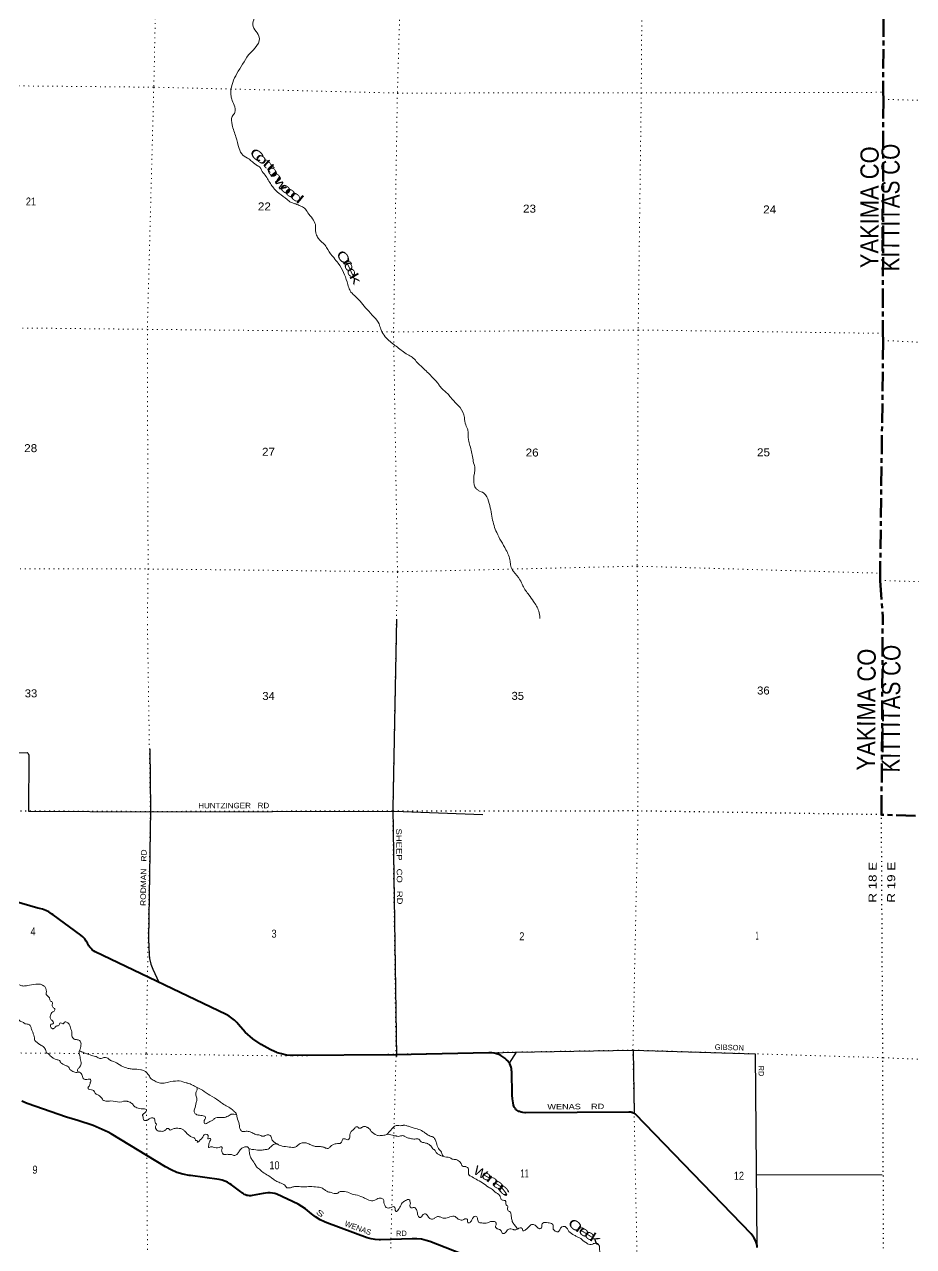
# Model space of a CAD drawing. Header units: feet. Extents: x -6 to 252658, y -374658 to -170635.
# Drawn here: x 104914 to 124427, y -288362 to -261526 of the extents above; entities that cross this region are included whole.
import ezdxf
from ezdxf.enums import TextEntityAlignment as Align

# ---------------------------------------------------------------- set-up
doc = ezdxf.new("R2010")
doc.units = ezdxf.units.FT
doc.header["$LTSCALE"] = 70
doc.linetypes.add('DOTTED', pattern=[1.5, 0.3, -1.2])
doc.linetypes.add('LONG_DASH_SHORT_DASH', pattern=[9.9, 6, -1.2, 1.5, -1.2])
for name, color, linetype, lineweight in [('11', 7, 'LONG_DASH_SHORT_DASH', 60), ('26', 7, 'Continuous', 40), ('27', 7, 'Continuous', 13), ('29', 7, 'Continuous', 25), ('30', 7, 'Continuous', 13), ('39', 7, 'Continuous', 13), ('6', 7, 'DOTTED', 25), ('7', 7, 'DOTTED', 13)]:
    doc.layers.add(name, color=color, linetype=linetype, lineweight=lineweight)
doc.layers.add('12', color=7, linetype='Continuous')
doc.layers.add('41', color=7, linetype='Continuous')

msp = doc.modelspace()

# ---------------------------------------------------------------- linework, layer by layer
at = {"layer": '11'}
for p, q in [((123722.97, -278867.11), (123750.59, -274532.55)), ((125851.92, -278960.85), (123724.54, -278878.99))]:
    msp.add_line(p, q, dxfattribs=at)
msp.add_lwpolyline([(123710.77, -247105.16), (123732.91, -252368.94), (123730.72, -252608.14), (123776.18, -257687.4), (123782.1, -257913.73), (123761.01, -263016.83), (123764.35, -263169.69), (123752.49, -268310.19), (123759.82, -268465.14), (123694.22, -273576.49), (123693.45, -273735.31), (123750.59, -274532.55)], dxfattribs=at)
at = {"layer": '26'}
for points in [[(105509.42, -281053.54), (105447.54, -281014.04), (105381.86, -280981.23), (105313.12, -280955.46), (105242.06, -280937.02), (105207.24, -280929.31), (104859.73, -280831.13), (104787.08, -280807.36), (104507.03, -280694.92), (104240.26, -280553.82), (103989.71, -280385.61), (103819.05, -280244.65), (103645.72, -280069.79), (103491.62, -279877.77), (102115.97, -277767.16), (101883.03, -277457.23), (101618.97, -277173.35), (101423.03, -276996.73), (100137.86, -275756.69), (99535.95, -275076.32), (99404.57, -274913.71), (99290.9, -274738.27), (99243.9, -274652.04)], [(120998.31, -288384.4), (120991.14, -288339.79), (120976.8, -288284.32), (120956.73, -288230.65), (120931.17, -288179.37), (120900.39, -288131.04), (120864.72, -288086.2), (118323.34, -285456.87), (118317.33, -285452.08), (118299.58, -285439.9), (118280.65, -285429.65), (118260.75, -285421.43), (118240.1, -285415.33), (118218.93, -285411.43), (118197.46, -285409.76), (118175.94, -285410.34), (115913.87, -285425.45), (115892.58, -285424.53), (115853.63, -285419.69), (115815.41, -285410.81), (115778.32, -285397.97), (115767.78, -285393.04), (115742.74, -285381.31), (115717.78, -285363.95), (115717.71, -285363.9), (115701.96, -285349.64), (115687.78, -285333.82), (115675.33, -285316.6), (115664.75, -285298.17), (115656.16, -285278.74), (115649.64, -285258.52), (115636.48, -285206.93), (115622.17, -285121.15), (115616.9, -285034.34), (115607.4, -284513.98), (115606.77, -284499.71), (115602.33, -284461.56), (115593.93, -284424.08), (115581.65, -284387.68), (115565.64, -284352.77), (115546.07, -284319.72), (115523.15, -284288.89), (115520.16, -284285.64), (115497.07, -284260.57), (115472.13, -284237.51), (115458.29, -284224.71), (115415.91, -284193.05), (115370.45, -284165.99), (115322.42, -284143.83), (115272.33, -284126.82), (115220.73, -284115.13), (115168.2, -284108.9), (115115.31, -284108.19), (115102.49, -284108.86), (113057.95, -284150.88), (110793.52, -284169.46), (110781.72, -284168.89), (110667.21, -284156.8), (110554.6, -284132.8), (110470.11, -284105.31), (110445.19, -284097.2), (110420.11, -284086), (110308.25, -284036.07), (110112.82, -283927.45), (109929.82, -283798.99), (109761.25, -283652.11), (109608.95, -283488.42), (109573.32, -283443.43), (109522.98, -283390.84), (109467.41, -283343.8), (109407.24, -283302.82), (109343.11, -283268.36), (106467.87, -281889.75), (106464.29, -281887.82), (106432.25, -281868.11), (106402.43, -281845.15), (106375.19, -281819.21), (106350.8, -281790.56), (106329.54, -281759.51), (106311.64, -281726.42), (106300.02, -281702.92), (106270.59, -281653.3), (106236.13, -281607.03), (106197.03, -281564.61), (106153.7, -281526.51), (105544.84, -281080.6), (105509.42, -281053.54)], [(109250.06, -286904.2), (109187.45, -286890.6), (108557.36, -286803.83), (108527.41, -286799.91), (108391.36, -286773.18), (108258.84, -286732.39), (108131.32, -286677.96), (108010.18, -286610.51), (106817.92, -285886.59), (106748.78, -285850.19), (106423.89, -285704.85), (106085.58, -285594.27), (105836.29, -285524.23), (104976.51, -285219.06), (104858.58, -285167.32)], [(114690.9, -288594.93), (113811.84, -288253.01), (113727.81, -288225.5), (113626.74, -288202.97), (113523.87, -288191.14), (113420.33, -288190.12), (112730.31, -288214.36), (112700.67, -288214.26), (112611.54, -288207.74), (112523.59, -288191.93), (112437.77, -288167.03), (111553.51, -287842.89), (111501.78, -287822.16), (111400.71, -287772.19), (111305.43, -287711.92), (111216.96, -287642.02), (111082.22, -287531.88), (110924.82, -287427.71), (110451.74, -287210.8), (110412.7, -287198.72), (110361.01, -287187.85), (110308.47, -287182.45), (110255.65, -287182.57), (110203.14, -287188.21), (110151.5, -287199.31), (109913.8, -287244.19), (109885.1, -287247.15), (109854.57, -287247.18), (109824.21, -287244.02), (109794.35, -287237.71), (109765.31, -287228.3), (109737.41, -287215.91), (109710.96, -287200.68), (109686.25, -287182.76), (109663.54, -287162.36), (109458.84, -287006.99), (109424.67, -286982.87), (109369.32, -286950.59), (109310.91, -286924.27), (109250.06, -286904.2)]]:
    msp.add_lwpolyline(points, dxfattribs=at)
at = {"layer": '29'}
for p, q in [((115557.23, -284334.43), (115716.07, -284094.02)), ((118272.12, -284051.75), (118295.12, -285436.84)), ((120975.98, -286779.47), (123737.93, -286790.75))]:
    msp.add_line(p, q, dxfattribs=at)
for points in [[(113077.36, -274586.8), (112995.92, -278736.17), (113080.74, -284185.91)], [(107662.79, -277432.45), (107678.4, -278767.4), (107634.96, -281610.06), (107650.57, -281945.76), (107656.51, -282036.85), (107686.33, -282158.65), (107728.6, -282269.74), (107862.87, -282558.62)], [(101952.13, -277549.17), (102328.45, -277539.44), (104975.39, -277516.72), (104996.22, -277533.93), (105009.33, -277572.62), (105004.03, -278798.62), (107690.1, -278814.24), (113029.08, -278798.63), (114973.9, -278872.79)], [(115163.66, -284108.84), (115674.75, -284094.59), (118267.18, -284051.57), (120951.42, -284133.62), (120990.43, -288335.39)]]:
    msp.add_lwpolyline(points, dxfattribs=at)
at = {"layer": '39'}
for points in [[(108499.39, -250702.94), (108543.64, -250928.94), (108586.56, -251002.11), (108601.89, -251044.62), (108662.77, -251124.17), (108741.06, -251242.24), (108793.38, -251351.78), (108777.24, -251470.09), (108758.28, -251749.19), (108789.99, -251888.51), (108842.17, -252006.09), (108871.56, -252048.86), (108899.78, -252157.95), (109031.09, -252345.37), (109141.83, -252560.55), (109154.34, -252649.24), (109166.32, -252768.08), (109144.15, -252886.28), (109122.73, -252962.28), (109026.89, -253042.92), (108906.84, -253129.13), (108791.48, -253177.24), (108627.99, -253220.42), (108585.43, -253241.74), (108533.24, -253238.75), (108430.81, -253351.43), (108371.58, -253406.62), (108293.57, -253501.66), (108252.59, -253547.14), (108219.33, -253610.85), (108151.6, -253806.61), (108053.3, -253913.33), (107954.53, -254046.19), (107856.51, -254136.84), (107676.2, -254336.52), (107608.94, -254391.56), (107536.49, -254512.84), (107472.08, -254748.87), (107423.77, -254983.19), (107392.9, -255139.43), (107373.13, -255350.15), (107397.19, -255696.4), (107452.64, -255970.86), (107490.8, -256086.17), (107553.62, -256284.37), (107606.01, -256389.89), (107727.93, -256540.95), (107803.12, -256606.69), (107879.93, -256694.57), (108018.36, -256819.8), (108128.82, -256936.46), (108242.21, -257000.9), (108357.63, -257063.37), (108632.53, -257197.18), (108714.21, -257236.91), (108883.23, -257336.57), (108964.34, -257408.45), (109023.78, -257455.8), (109078.96, -257517.15), (109149.6, -257612.96), (109188.82, -257667.98), (109222.92, -257785.22), (109312.77, -258046.25), (109398.77, -258297.15), (109472.58, -258441.28), (109483.19, -258523.9), (109497.39, -258630.72), (109497.42, -258743.31), (109533.64, -258969.16), (109494.84, -259233.81), (109483.1, -259444.69), (109532.46, -259493.86), (109583.94, -259537.05), (109643.81, -259560.28), (109793.27, -259629.42), (109842.78, -259670.55), (109813.74, -259836.88), (109851.23, -259990.37), (109951.22, -260130.96), (109996.67, -260174.03), (110076.9, -260296.16), (110175.98, -260489.01), (110181.12, -260539.36), (110182.74, -260676.11), (110122.06, -260928.29), (109994.26, -261227.47), (109949.93, -261349.28), (109951.83, -261355.34), (109923.22, -261497.55), (110060.88, -261781.59), (109830.61, -262195.46)], [(109830.61, -262195.46), (109578.35, -262602.88), (109484.45, -262802.17), (109445.58, -263070.85), (109463.97, -263167.69), (109515.94, -263297.33), (109533.24, -263456.48), (109475.38, -263547.88), (109472.21, -263728.76), (109555.92, -263995.71), (109625.82, -264248.32), (109709.57, -264398.66), (109838.74, -264479.48), (109915.94, -264545.26), (110030.98, -264629.84), (110098.31, -264685.38), (110100.22, -264691.45), (110176.5, -264809.48), (110313.42, -265021.13), (110458.9, -265202.78), (110635.39, -265334.75), (110692.82, -265382.06), (110794.16, -265446.28), (110870.12, -265467.81), (110965.78, -265511.81), (111061.41, -265557.83), (111131.95, -265659.67), (111238.07, -265794.35), (111298.15, -265920.12), (111300.05, -266040.78), (111318.61, -266127.58), (111361.18, -266220.86), (111513.14, -266376.49), (111571.77, -266470.07), (111701.26, -266647.4), (111799.53, -266771.87), (111916.57, -266971.09), (111993.35, -267175.58), (112031.29, -267302.95), (112079.77, -267402.36), (112184.45, -267504.84), (112432.71, -267782.91), (112588.48, -267950.68), (112698.34, -268101.51), (112734.46, -268218.79), (112910.95, -268465.35), (113126.97, -268634.25), (113347.22, -268791.16), (113448.62, -268851.36), (113535.3, -268949.48), (113612.36, -269023.3), (113732.93, -269136.13), (113912.45, -269324.45), (113993.27, -269412.41), (114036.33, -269477.55), (114178.61, -269612.9), (114253.48, -269696.73), (114334.17, -269792.72), (114476.27, -269938.12), (114568.86, -270156.98), (114598.17, -270318.37), (114644.4, -270431.82), (114658.73, -270645.19), (114690.62, -270774.46), (114752.1, -271049.03), (114781.77, -271190.32), (114802.2, -271285.19), (114802.02, -271295.24), (114790.5, -271379.46), (114785.95, -271638.73), (114826.72, -271719.91), (114874.28, -271756.98), (114993.76, -271817.52), (115101.12, -271996.45), (115180.96, -272369.88), (115277.88, -272685.32), (115482.24, -273061.07), (115572.26, -273312.05), (115586.46, -273418.87), (115646.6, -273540.62), (115788.1, -273720.19), (115850.08, -273852.03), (115987.17, -274053.63), (116087.13, -274196.23), (116201.96, -274407.46), (116225.46, -274556.67), (116226.09, -274569.54)], [(105394.66, -284108.85), (105362.96, -284012.97), (105322.08, -283969.47), (105247.04, -283924.53), (105198.19, -283885.17), (105145.19, -283837.86), (105132.65, -283807.93), (105132.13, -283775.81), (105117.21, -283723.84), (105100.07, -283657.84), (105066.83, -283590.12), (105049.61, -283520.1), (104992.7, -283478.88), (104948.43, -283473.59), (104908, -283458.2), (104875.44, -283432.63), (104837.1, -283421.21), (104786.21, -283379.89), (104761.65, -283352.18), (104632.17, -283294.08), (104559.22, -283255.13), (104512.28, -283209.71), (104462.74, -283128.2), (104454.28, -283102.22), (104392.5, -283008.86), (104345.56, -282963.45), (104313.04, -282939.89), (104294.51, -282912.08), (104264.12, -282896.52), (104209.13, -282849.23), (104196.88, -282837.38), (104129.6, -282776.25), (104046.45, -282727.42), (104022.03, -282707.74), (104005.34, -282669.86), (104015.35, -282545.17), (103981.97, -282469.41), (103921.2, -282438.28), (103882.89, -282428.88), (103816.96, -282450.06), (103808.5, -282424.1), (103813.92, -282387.85), (103777.26, -282356.33), (103772.65, -282320.26), (103772.38, -282304.19), (103813.8, -282257.31), (103796.91, -282207.38), (103800.56, -282185.22), (103802.48, -282179.17), (103824.07, -282148.69), (103862.55, -282045.62), (103887.2, -281956.83), (103888.59, -281918.65), (103886.35, -281904.63), (103792.24, -281799.75), (103781.97, -281785.86), (103729.31, -281758.62), (103675.02, -281755.51), (103588.45, -281742.89), (103473.31, -281702.63), (103467.25, -281700.72), (103386.51, -281675.96), (103336.21, -281670.77), (103303.82, -281655.24), (103259.02, -281617.82), (103138.8, -281635.9), (102964.25, -281646.84), (102866.95, -281714.74), (102832.98, -281725.34), (102797.03, -281737.99), (102770.79, -281730.39), (102741.57, -281662.6), (102711.05, -281639.01), (102626.35, -281618.32), (102602.06, -281606.68), (102603.41, -281566.49), (102638.57, -281505.65), (102638.43, -281497.62), (102627.93, -281469.67), (102611.61, -281453.88), (102524.97, -281437.25), (102434.71, -281444.77), (102396.99, -281471.51), (102357.06, -281486.23), (102320.82, -281480.82), (102269.69, -281447.99)], [(106096.57, -284535), (106082.24, -284519.18), (106079.58, -284479.05), (106116.94, -284430.23), (106152.2, -284375.41), (106159.27, -284317.06), (106142.33, -284263.11), (106135.28, -284200.96), (106115.7, -284108.91), (106124.88, -284056.53), (106155.07, -283937.54), (106135.58, -283851.51), (106074.82, -283820.38), (106006.33, -283807.46), (105973.74, -283779.88), (105952.93, -283736.05), (105952.84, -283730.03), (105955.53, -283649.64), (105934.47, -283589.74), (105894.52, -283479.95), (105882.2, -283464.08), (105849.68, -283440.53), (105793.36, -283435.44), (105761.79, -283470.1), (105753.76, -283470.23), (105703.21, -283448.99), (105668.04, -283509.82), (105609.98, -283520.82), (105584.4, -283553.39), (105554.62, -283573.96), (105530.62, -283580.4), (105522.53, -283576.51), (105489.83, -283542.91), (105485.33, -283512.86), (105494.84, -283480.57), (105502.87, -283480.43), (105534.83, -283469.86), (105552.64, -283453.5), (105546.16, -283425.49), (105513.51, -283393.9), (105480.53, -283342.22), (105491.35, -283267.73), (105516.77, -283225.13), (105564.46, -283194.21), (105582.01, -283161.79), (105581.88, -283153.76), (105573.55, -283135.83), (105528.68, -283094.39), (105525.95, -283050.25), (105516.84, -282984.13), (105486.48, -282970.58), (105470.03, -282946.75), (105467.5, -282914.66), (105455.05, -282890.76), (105397.94, -282837.48), (105391.72, -282825.54), (105396.53, -282751.14), (105390.11, -282727.15), (105369.05, -282667.25), (105344.53, -282641.55), (105304, -282620.14), (105297.92, -282616.21), (105165.13, -282602.35), (104976.81, -282631.6), (104898.63, -282640.93), (104817.99, -282622.2), (104678.52, -282568.28), (104662.46, -282568.55), (104576.81, -282612.14), (104544.71, -282614.69), (104417.07, -282546.52), (104382.56, -282525), (104347.71, -282481.39), (104339.09, -282445.39), (104328.71, -282425.48), (104259.79, -282386.46), (104215.67, -282391.21), (104205.71, -282395.39), (104177.56, -282393.85), (104092.14, -282329), (103978.58, -282262.6), (103889.7, -282231.95), (103859.25, -282212.36), (103816.47, -282174.92), (103818.84, -282157.01)], [(107604.16, -285594.45), (107537.7, -285583.51), (107521.05, -285547.64), (107512.16, -285495.57), (107507.99, -285485.59), (107535.35, -285438.95), (107561.15, -285420.44), (107586.73, -285387.88), (107596.44, -285367.64), (107519.64, -285338.79), (107473.4, -285335.54), (107408.89, -285320.55), (107317.73, -285273.86), (107299.24, -285248.06), (107234.1, -285194.92), (107173.5, -285173.84), (107167.45, -285171.92), (107009.05, -285188.61), (106809.82, -285163.81), (106699.44, -285169.67), (106661.09, -285158.25), (106636.87, -285150.62), (106628.44, -285126.66), (106593.55, -285081.04), (106522.39, -285028), (106463.57, -284992.84), (106434.61, -284941.1), (106416.37, -284931.36), (106309.16, -284884.94), (106310.87, -284866.83), (106314.79, -284860.75), (106334.51, -284838.33), (106359.36, -284761.59), (106369.01, -284737.33), (106362.3, -284695.27), (106342.05, -284685.56), (106285.9, -284690.51), (106245.77, -284693.19), (106205.25, -284671.77), (106186.49, -284629.91), (106146.92, -284544.21), (106094.56, -284535.04), (106040.41, -284539.95), (105953.45, -284503.24), (105912.83, -284475.8), (105896.11, -284435.91), (105863.49, -284406.33), (105841.24, -284396.66), (105727.8, -284338.29), (105705.36, -284316.57), (105694.89, -284290.63), (105668.46, -284271), (105589.76, -284248.2), (105528.93, -284213.06), (105467.8, -284159.85), (105420.9, -284116.45), (105394.66, -284108.85)], [(107590.8, -284532.25), (107544.12, -284502.9), (107465.42, -284480.11), (107300.48, -284464.77), (107209.93, -284454.23), (107131.19, -284429.43), (107072.64, -284410.32), (107001.67, -284369.32), (106865.92, -284297.27), (106803.28, -284274.21), (106742.29, -284229.03), (106693.81, -284211.77), (106619.71, -284225.05), (106571.69, -284235.88), (106490.61, -284191.05), (106476.53, -284189.27), (106355.46, -284155.13), (106216.06, -284105.23), (106122.82, -284060.91)], [(110459.44, -286107.44), (110426.07, -286089.83), (110391.58, -286068.31), (110346.36, -286004.8), (110329.4, -285950.85), (110306.89, -285925.12), (110240.34, -285908.15), (110150.47, -285939.76), (110100.05, -285926.55), (110059.59, -285909.14), (110013.38, -285907.9), (109970.95, -285892.54), (109885.9, -285849.77), (109803.24, -285831.06), (109712.96, -285836.57), (109678.66, -285827.1), (109660.23, -285805.31), (109654.07, -285797.38), (109628.01, -285677.31), (109581.44, -285531.48), (109557.88, -285441.49), (109525.1, -285401.87), (109474.11, -285354.52), (109372.53, -285283.9), (109261.08, -285223.49), (109179.71, -285160.58), (108984.96, -285041.3), (108818.47, -284931.59), (108644.21, -284838.09), (108603.66, -284814.66), (108488.48, -284772.4), (108476.41, -284770.59), (108310.9, -284721.12), (108276.81, -284723.69), (108078.39, -284749.08), (107944.25, -284775.41), (107900.04, -284774.14), (107847.61, -284760.95), (107758.54, -284718.25), (107681.29, -284661.29), (107656.53, -284621.54), (107623.62, -284573.88), (107588.18, -284530.65)], [(109566.38, -285467.53), (109509.88, -285454.34), (109453.66, -285455.27), (109427.76, -285467.76), (109334.21, -285519.51), (109268.08, -285528.65), (109141.54, -285528.75), (109085.72, -285553.77), (109034.14, -285592.79), (108958.43, -285630.19), (108868.57, -285661.81), (108855.96, -285627.88), (108861.46, -285595.65), (108884.74, -285545.06), (108884.34, -285520.97), (108865.94, -285501.18), (108859.86, -285497.27), (108817.46, -285483.92), (108698.69, -285467.82), (108664.17, -285444.29), (108639.09, -285384.45), (108648.47, -285344.13), (108686.23, -285196.89), (108697.06, -285122.4), (108677.62, -285038.37), (108676.73, -284984.17), (108701.78, -284919.48), (108703.36, -284893.35), (108696.96, -284865.53)], [(108277.79, -285766.03), (108201.52, -285769.3), (108149.61, -285788.23), (108113.7, -285802.89), (108073.02, -285771.43), (108040.86, -285769.96), (108021.08, -285788.36), (107967.49, -285827.41), (107899.21, -285828.54), (107889.15, -285826.7), (107857.01, -285827.24), (107822.55, -285807.73), (107793.69, -285762.01), (107791.09, -285725.91), (107810.31, -285673.37), (107787.83, -285649.65), (107779.47, -285629.7), (107776.54, -285573.52), (107755.95, -285541.72), (107699.65, -285538.64), (107639.91, -285569.77), (107600.75, -285596.53)], [(112963.73, -287505.78), (112877.5, -287513.24), (112838.96, -287489.77), (112820.27, -287451.93), (112801.24, -287394), (112798.47, -287347.85), (112784.02, -287324), (112725.41, -287300.87), (112621.49, -287332.72), (112585.65, -287351.39), (112527.48, -287356.36), (112473.07, -287345.22), (112410.34, -287316.14), (112337.39, -287277.18), (112181.97, -287229.54), (112169.9, -287227.75), (112107.39, -287212.71), (111973.95, -287158.69), (111903.51, -287149.82), (111827.41, -287163.13), (111775.69, -287194.11), (111646.9, -287178.17), (111552.01, -287147.62), (111489.07, -287106.49), (111412.08, -287065.59), (111347.67, -287056.62), (111178.78, -287045.36), (111044.29, -287049.6), (110913.64, -287043.74), (110863.41, -287042.56), (110785.36, -287059.93), (110779.37, -287062.03), (110733.39, -287074.85), (110681.12, -287071.7), (110664.95, -287065.94), (110658.73, -287054), (110630, -287016.32), (110520.63, -286959.88), (110429.58, -286919.23), (110366.59, -286874.08), (110230.55, -286783.96), (110122.92, -286711.43), (110094.34, -286683.79), (110008.84, -286612.9), (109986.12, -286575.13), (109981.98, -286567.16), (109905.82, -286453.95), (109866.35, -286374.27), (109853.48, -286324.27), (109837.5, -286206.05), (109827.13, -286186.14), (109780.72, -286172.85), (109718.64, -286183.92), (109686.77, -286200.52), (109621.83, -286281.93), (109574.56, -286338.95), (109544.7, -286355.51), (109512.68, -286362.07), (109476.3, -286348.62), (109395.83, -286339.91), (109387.75, -286338.04), (109293.36, -286337.6), (109275.16, -286329.86), (109254.52, -286296.07), (109243.4, -286229.97), (109250.74, -286187.68), (109240.47, -286173.79), (109186.45, -286186.74), (109055.77, -286178.86), (108979.44, -286178.12), (108955.48, -286186.56), (108955.05, -286160.46), (108975.63, -286067.73), (108995.05, -286027.24), (109000.49, -285991), (108976.33, -285987.38), (108938.31, -285996.05), (108947.69, -285955.73), (108949.6, -285949.67), (108943.11, -285921.67), (108896.51, -285896.33), (108858.59, -285911.01), (108817.5, -285977.97), (108766.02, -286023.02), (108744.43, -286053.5), (108706.51, -286068.19), (108707.93, -286032.01), (108691.82, -286030.27), (108669.74, -286030.64), (108663.29, -286004.63), (108638.67, -285972.91), (108555.82, -285942.16), (108549.73, -285938.24), (108425.32, -285821.81), (108402.87, -285800.09), (108348.2, -285772.88), (108277.79, -285766.03)], [(114113.22, -286381.88), (114095.93, -286364.35), (114079.47, -286340.52), (114064.63, -286292.56), (114003.02, -286209.23), (113954.81, -286085.51), (113925.44, -286009.68), (113878.35, -285954.23), (113842.04, -285944.79), (113754.95, -285900.04), (113687.9, -285852.96), (113568.36, -285788.66), (113530.05, -285779.26), (113360.5, -285727.84), (113291.84, -285704.87), (113227.48, -285699.92), (113217.48, -285702.09), (113161.36, -285709.05), (113094.97, -285702.12), (113056.92, -285708.78), (112979.72, -285778.34), (112890.94, -285876.21), (112865.26, -285902.74), (112775.17, -285920.31), (112674.84, -285925.99), (112646.57, -285916.41), (112526.69, -285832.04), (112449.05, -285750.99), (112424.76, -285739.34), (112398.43, -285725.72), (112356.26, -285726.42), (112320.41, -285745.09), (112314.45, -285749.2), (112270.51, -285763.99), (112254.38, -285760.24), (112227.89, -285736.59), (112191.68, -285733.17), (112138.45, -285794.3), (112100.76, -285823.05), (112059.48, -285877.95), (112052.53, -285944.35), (112047.16, -285984.6), (112011.51, -286015.32), (111967.11, -286002), (111936.86, -285994.46), (111900.78, -285999.08), (111877.64, -286057.71), (111861.87, -286076.05), (111857.99, -286084.14), (111816.08, -286100.9), (111757.89, -286103.88), (111707.82, -286112.74), (111656.08, -286141.72), (111616.51, -286178.52), (111592.74, -286199), (111558.74, -286207.6), (111490.05, -286182.63), (111413.48, -286167.83), (111315.03, -286165.46), (111242.46, -286148.58), (111183.8, -286123.45), (111175.67, -286117.55), (111133.15, -286096.17), (111058.59, -286081.34), (111008.42, -286084.19), (110928.77, -286125.67), (110873.27, -286170.78), (110799.18, -286184.06), (110646.27, -286168.52), (110503.09, -286132.74), (110472.71, -286117.18), (110454.41, -286103.43)], [(113026.41, -285932.2), (112887.25, -285896.35), (112883.24, -285896.42)], [(115739.98, -287977.45), (115726.74, -287964.07), (115667.2, -287884.72), (115630.21, -287833.12), (115606.72, -287747.15), (115590.86, -287636.95), (115582.3, -287604.97), (115531.62, -287575.68), (115516.97, -287539.77), (115513.79, -287467.52), (115485.35, -287447.91), (115480.54, -287399.79), (115463.74, -287353.88), (115423.44, -287346.51), (115389.08, -287333.03), (115372.75, -287317.23), (115351.66, -287255.32), (115345.47, -287245.38), (115237.62, -287158.8), (115184.59, -287109.47), (115095.37, -287056.72), (114965.25, -286960.47), (114825.44, -286884.46), (114707.87, -286818.12), (114671.36, -286796.64), (114656.49, -286746.67), (114659.92, -286710.48), (114659.17, -286664.29), (114638.46, -286626.47), (114604.03, -286608.98), (114595.93, -286605.09), (114531.52, -286596.11), (114506.77, -286556.36), (114494.26, -286528.45), (114416.91, -286465.46), (114386.57, -286451.91), (114304.05, -286441.23), (114241.22, -286406.11), (114176.8, -286397.14), (114047.71, -286363.13), (113995.05, -286335.89), (113939.87, -286278.56), (113913.09, -286236.83), (113896.93, -286231.08), (113833.37, -286151.8), (113815.11, -286140.04), (113808.98, -286134.12), (113756.22, -286100.85), (113677.56, -286080.06), (113623.04, -286062.89), (113582.13, -286017.39), (113547.7, -285999.88), (113459.39, -286003.35), (113407.02, -285994.18), (113318.28, -285971.55), (113263.58, -285942.33), (113237.28, -285930.71), (113146.99, -285936.23), (113094.85, -285941.11), (113070.59, -285931.47), (113026.38, -285930.19), (113020.33, -285928.29), (113014.24, -285924.37)], [(110465.31, -286108.88), (110400.34, -286112.35), (110322.94, -286169.87), (110235.58, -286231.57), (110195.46, -286234.25), (110105.27, -286245.79), (110030.91, -286243.01), (109865.84, -286219.64), (109837.77, -286211.99)], [(114929.37, -287838.71), (114891.16, -287835.32), (114859.8, -287759.52), (114826.69, -287699.83), (114786.53, -287700.49), (114766.75, -287718.9), (114704.16, -287822.36), (114682.34, -287838.78), (114654.3, -287843.27), (114635.01, -287769.28), (114632.9, -287763.29), (114598.58, -287751.81), (114520.73, -287781.22), (114476.48, -287777.93), (114401.45, -287732.98), (114381.04, -287713.24), (114344.6, -287695.76), (114280.42, -287700.84), (114158.56, -287741.03), (114100.23, -287735.97), (114035.56, -287710.93), (113961.2, -287708.15), (113911.56, -287743.11), (113869.73, -287763.89), (113792.84, -287729.01), (113778.52, -287713.18), (113731.32, -287651.71), (113697.09, -287646.25), (113665.13, -287656.82), (113611.93, -287719.96), (113595.93, -287724.25), (113579.77, -287718.49), (113538.01, -287620.77), (113506.42, -287530.93), (113487.99, -287509.13), (113461.76, -287501.54), (113397.6, -287508.63), (113379.2, -287488.85), (113374.7, -287458.8), (113387.89, -287406.36), (113373.12, -287362.42), (113371.01, -287356.43), (113364.62, -287334.45), (113324.37, -287329.09), (113274.57, -287354.01), (113242.71, -287370.62), (113179.67, -287445.97), (113119.23, -287557.43), (113081.64, -287592.19), (113065.5, -287588.44), (113052.57, -287534.43), (113044.05, -287504.45), (113009.52, -287480.92), (112965.71, -287503.74), (112959.72, -287505.85), (112959.75, -287507.85)], [(118349.38, -289053.33), (118311.3, -289057.98), (118275.38, -289072.63), (118205.17, -289077.81), (118078.87, -289091.95), (118052.64, -289084.36), (118034.28, -289066.58), (117987.18, -289011.13), (117958.26, -288961.4), (117927.36, -288913.71), (117904.21, -288849.83), (117864.37, -288746.05), (117845.28, -288684.11), (117826.68, -288652.29), (117802.3, -288634.62), (117794.2, -288630.73), (117792.1, -288624.74), (117753.95, -288625.38), (117688.38, -288668.64), (117624.48, -288691.78), (117598.25, -288684.19), (117579.92, -288668.42), (117543.15, -288630.87), (117537.67, -288540.59), (117540.35, -288458.2), (117533.7, -288420.15), (117534.92, -288371.94), (117522.19, -288329.97), (117505.76, -288308.15), (117493.49, -288294.29), (117441.15, -288287.13), (117395.36, -288305.04), (117401.03, -288304.66), (117323.11, -288315.2), (117274.67, -288299.93), (117223.92, -288266.63), (117162.95, -288223.46), (117126.2, -288185.91), (117097.82, -288170.31), (117047.3, -288151.06), (116980.38, -288112.01), (116862.58, -288031.61), (116790.61, -287928.37), (116768.39, -287920.7), (116710.3, -287929.7), (116661.15, -287994.78), (116657.26, -288002.88), (116641.6, -288027.24), (116613.68, -288039.76), (116548.97, -288012.7), (116520.34, -287981.05), (116516.96, -287896.76), (116502.4, -287866.87), (116455.9, -287847.56), (116405.54, -287838.35), (116337.14, -287831.45), (116289.25, -287850.32), (116267.72, -287884.81), (116262.81, -287953.18), (116240.91, -287965.59), (116230.91, -287967.77), (116214.88, -287970.05), (116119.2, -287891.3), (116086.88, -287879.77), (116044.68, -287878.46), (115987.21, -287925.62), (115929.83, -287978.78), (115872.16, -288013.88), (115852.01, -288010.19), (115839.18, -287962.21), (115790.83, -287952.97), (115760.81, -287959.48), (115733.06, -287982.04), (115695.08, -287992.71), (115656.89, -287991.34), (115642.81, -287989.56), (115588.37, -287976.4), (115544.22, -287979.14), (115516.41, -287997.68), (115445.34, -288073.17), (115413.21, -288073.7), (115399.02, -288065.9), (115374.08, -288014.1), (115349.59, -287990.4), (115321.32, -287980.82), (115286.99, -287969.35), (115254.27, -287933.74), (115251.97, -287915.7), (115263.49, -287883.38), (115264.95, -287849.21), (115256.58, -287829.27), (115198.06, -287812.16), (115190.03, -287812.3), (115145.83, -287811.02), (115078.05, -287842.27), (115015.93, -287851.33), (114929.37, -287838.71)]]:
    msp.add_spline(points, degree=3, dxfattribs=at)
at = {"layer": '6'}
for points in [[(123724.54, -278878.99), (123723.65, -278878.96), (118378.77, -278798.01), (112993.03, -278798.22), (107682.04, -278814.78), (102280.63, -278787.59), (96911.65, -278764.81), (94387.97, -278828.11)], [(123963.84, -311662.54), (123964.21, -310918.34), (123993.11, -305609.35), (123950.28, -300225.49), (123864.45, -294875.46), (123776.16, -289556.07), (123752.19, -284222.37), (123722.8, -278893.98), (123722.9, -278878.11)]]:
    msp.add_lwpolyline(points, dxfattribs=at)
at = {"layer": '7'}
for p, q in [((123764.35, -263169.69), (125765.47, -263230.18)), ((123759.82, -268465.14), (125794.82, -268566.85)), ((123693.45, -273735.31), (125823.63, -273800.97))]:
    msp.add_line(p, q, dxfattribs=at)
for points in [[(107786.02, -228841.27), (107818.77, -230873.17), (107804.44, -236154.36), (107777.92, -241205.18), (107782.43, -246909.88), (107825.57, -252236.38), (107867.86, -257611.11), (107752.86, -262904.5), (107611.33, -268221.51), (107627.48, -273483.17), (107611.92, -274614.19)], [(113039.7, -228815.9), (113009.68, -231014.45), (113079.35, -236317.32), (113080.99, -241261.06), (113084.34, -246908.49), (113188.07, -252445.21), (113255.7, -257750.05), (113098.7, -263032.59), (113014.72, -268276.3), (113101.05, -273545.3), (113077.34, -274587.82)], [(118308.51, -228789.19), (118332.62, -231073.77), (118344.04, -236490.14), (118429.01, -241608.34), (118392.69, -246997.68), (118435.61, -252450.84), (118488.97, -257767.47), (118450.86, -263030.13), (118383.6, -268235.95), (118362.9, -273422.53), (118373.09, -274561.02)], [(94321.79, -262788.68), (97182.42, -262837.54), (102477.98, -262854.12), (107752.86, -262904.5), (113098.7, -263032.59), (118450.86, -263030.13), (123743.48, -263016.87)], [(94343.72, -268101.78), (97091.52, -268131.38), (102348.61, -268165.34), (107611.33, -268221.51), (113014.72, -268276.3), (118383.6, -268235.95), (123752.49, -268310.19)], [(94365.78, -273447.97), (96973.07, -273507.13), (102297.56, -273478.01), (107627.48, -273483.17), (113101.05, -273545.3), (118362.9, -273422.53), (123694.22, -273576.49)], [(108022.3, -318617.25), (108012.66, -316171.08), (107979.19, -310887.01), (107950.9, -305521.09), (107841.09, -300178.89), (107714.08, -294782.17), (107619.88, -289377.9), (107585.58, -284114.15), (107677.78, -278814.16), (107611.92, -274614.19)], [(113077.34, -274587.82), (112996.61, -278801.16), (113069.13, -284179.92), (112921.78, -289474.81), (113114.36, -294810.06), (113236.84, -300265.82), (113237.86, -300505.72)], [(118617.41, -300176.73), (118539.69, -294765.32), (118375.31, -289412.39), (118267.15, -284050.23), (118379.41, -278814.1), (118373.09, -274561.02)], [(125881.32, -284303.79), (123754.03, -284215.78), (118267.13, -284047.41), (110771.22, -284177.66), (107586.63, -284134.79), (102289.06, -284090.76), (96976.45, -284045.13), (94409.51, -284047.69)]]:
    msp.add_lwpolyline(points, dxfattribs=at)

# ---------------------------------------------------------------- texts
at = {"layer": '12'}
for s, rotation, width, p in [('YAKIMA CO', 89.868, 0.9, (123655.79, -266879.14)), ('KITTITAS CO', 89.868, 0.85, (124116.12, -266950.12)), ('YAKIMA CO', 89.635, 0.9, (123581.63, -277909.31)), ('KITTITAS CO', 89.635, 0.85, (124123.77, -277953.56))]:
    msp.add_text(s, height=400, rotation=rotation, dxfattribs=dict(at, width=width)).set_placement(p)
at = {"layer": '27'}
for s, rotation, width, p in [('WENAS    RD', 0.383, 1.25, (116389.81, -285352.27)), ('S', 322.429, 1.55, (111302.83, -287628.27)), ('RD', 2.007, 0.85, (113072.2, -288136.66))]:
    msp.add_text(s, height=120, rotation=rotation, dxfattribs=dict(at, width=width)).set_placement(p)
msp.add_text('WENAS', height=120, rotation=339.869, dxfattribs=at).set_placement((111929.18, -287905.7))
at = {"layer": '30'}
for s, rotation, width, p in [('HUNTZINGER   RD', 0.168, 1.1, (108727.57, -278741.21)), ('SHEEP   CO   RD', 270.772, 1.3, (113071.33, -279182.9)), ('RODMAN   RD', 89.125, 1.15, (107576.07, -280882.43)), ('GIBSON', 358.249, 0.9, (120062.09, -284039.93)), ('RD', 270.532, 0.8, (121023.81, -284391.05))]:
    msp.add_text(s, height=120, rotation=rotation, dxfattribs=dict(at, width=width)).set_placement(p)
at = {"layer": '41'}
for s, rotation, width, p in [('C', 319.093, 1.65, (109955.86, -264470.6)), ('o', 323.494, 1.7, (110063.53, -264550.71)), ('t', 318.282, 1.85, (110174.42, -264648.81)), ('t', 314.866, 2, (110254.46, -264735.58)), ('o', 308.895, 1.8, (110294.48, -264811.58)), ('n', 308.904, 1.9, (110374.88, -264925.28)), ('w', 304.803, 1.6, (110463.25, -265076.32)), ('o', 322.467, 1.75, (110596.64, -265205.71)), ('o', 323.962, 1.65, (110702.25, -265290.77)), ('d', 320.564, 2, (110829.54, -265390.61)), ('C', 306.474, 1.5, (111829.82, -266690.35)), ('r', 308.279, 1.95, (111934.89, -266807.6)), ('e', 297.213, 1.4, (111959.97, -266880.54)), ('e', 294.935, 1.35, (112018.07, -267008.43)), ('k', 300.221, 1.7, (112092.27, -267156.71)), ('W', 329.571, 1.15, (114872.16, -286819.17)), ('e', 330.97, 1.45, (115013.81, -286891.4)), ('n', 325.185, 1.75, (115140.2, -286983.21)), ('a', 321.29, 1.9, (115266.54, -287078.7)), ('s', 316.389, 2.3, (115378.3, -287183.03)), ('C', 322.617, 1.5, (116937.51, -287970.84)), ('r', 324.162, 1.85, (117053.47, -288050.36)), ('e', 327.769, 1.55, (117152.64, -288116.44)), ('e', 328.198, 1.55, (117276.96, -288195.37)), ('k', 329.598, 1.7, (117395.2, -288273.39))]:
    msp.add_text(s, height=200, rotation=rotation, dxfattribs=dict(at, width=width)).set_placement(p, align=Align.CENTER)
at = {"layer": '6', "width": 1.25}
for s, p in [('R 18 E', (123613.07, -280811.28)), ('R 19 E', (124021.02, -280810.09))]:
    msp.add_text(s, height=175, rotation=89.635, dxfattribs=at).set_placement(p)
at = {"layer": '7'}
for s, height, width, p in [('21', 175, 0.85, (104945.92, -265502.17)), ('22', 175, 1.1, (110036.97, -265610.68)), ('23', 175, 1.1, (115855.18, -265658.83)), ('24', 175, 1.1, (121126.18, -265676.59)), ('28', 175, 1.1, (104908.25, -270917.83)), ('27', 175, 1.1, (110127.56, -270997.12)), ('26', 175, 1.1, (115912.85, -271013.7)), ('25', 175, 1.1, (120990.94, -271009.46)), ('33', 175.7, 1.05, (104920.85, -276302.16)), ('36', 175.7, 1.05, (120994.14, -276240.55)), ('34', 175.7, 1.05, (110134.58, -276359.79)), ('35', 175.7, 1.05, (115603.64, -276357.51)), ('4', 175.7, 0.85, (105048.31, -281530.32)), ('3', 175.7, 0.85, (110336.45, -281579.4)), ('2', 175.7, 0.85, (115775.56, -281636.59)), ('1', 175.7, 0.4, (120959.54, -281620.99)), ('9', 175.7, 0.85, (105090.26, -286761.92)), ('10', 175.7, 0.85, (110290.28, -286665.58)), ('11', 175.7, 0.65, (115799.23, -286843.74)), ('12', 175.7, 0.85, (120483.65, -286894.86))]:
    msp.add_text(s, height=height, dxfattribs=dict(at, width=width)).set_placement(p)

doc.saveas('drawing.dxf')
